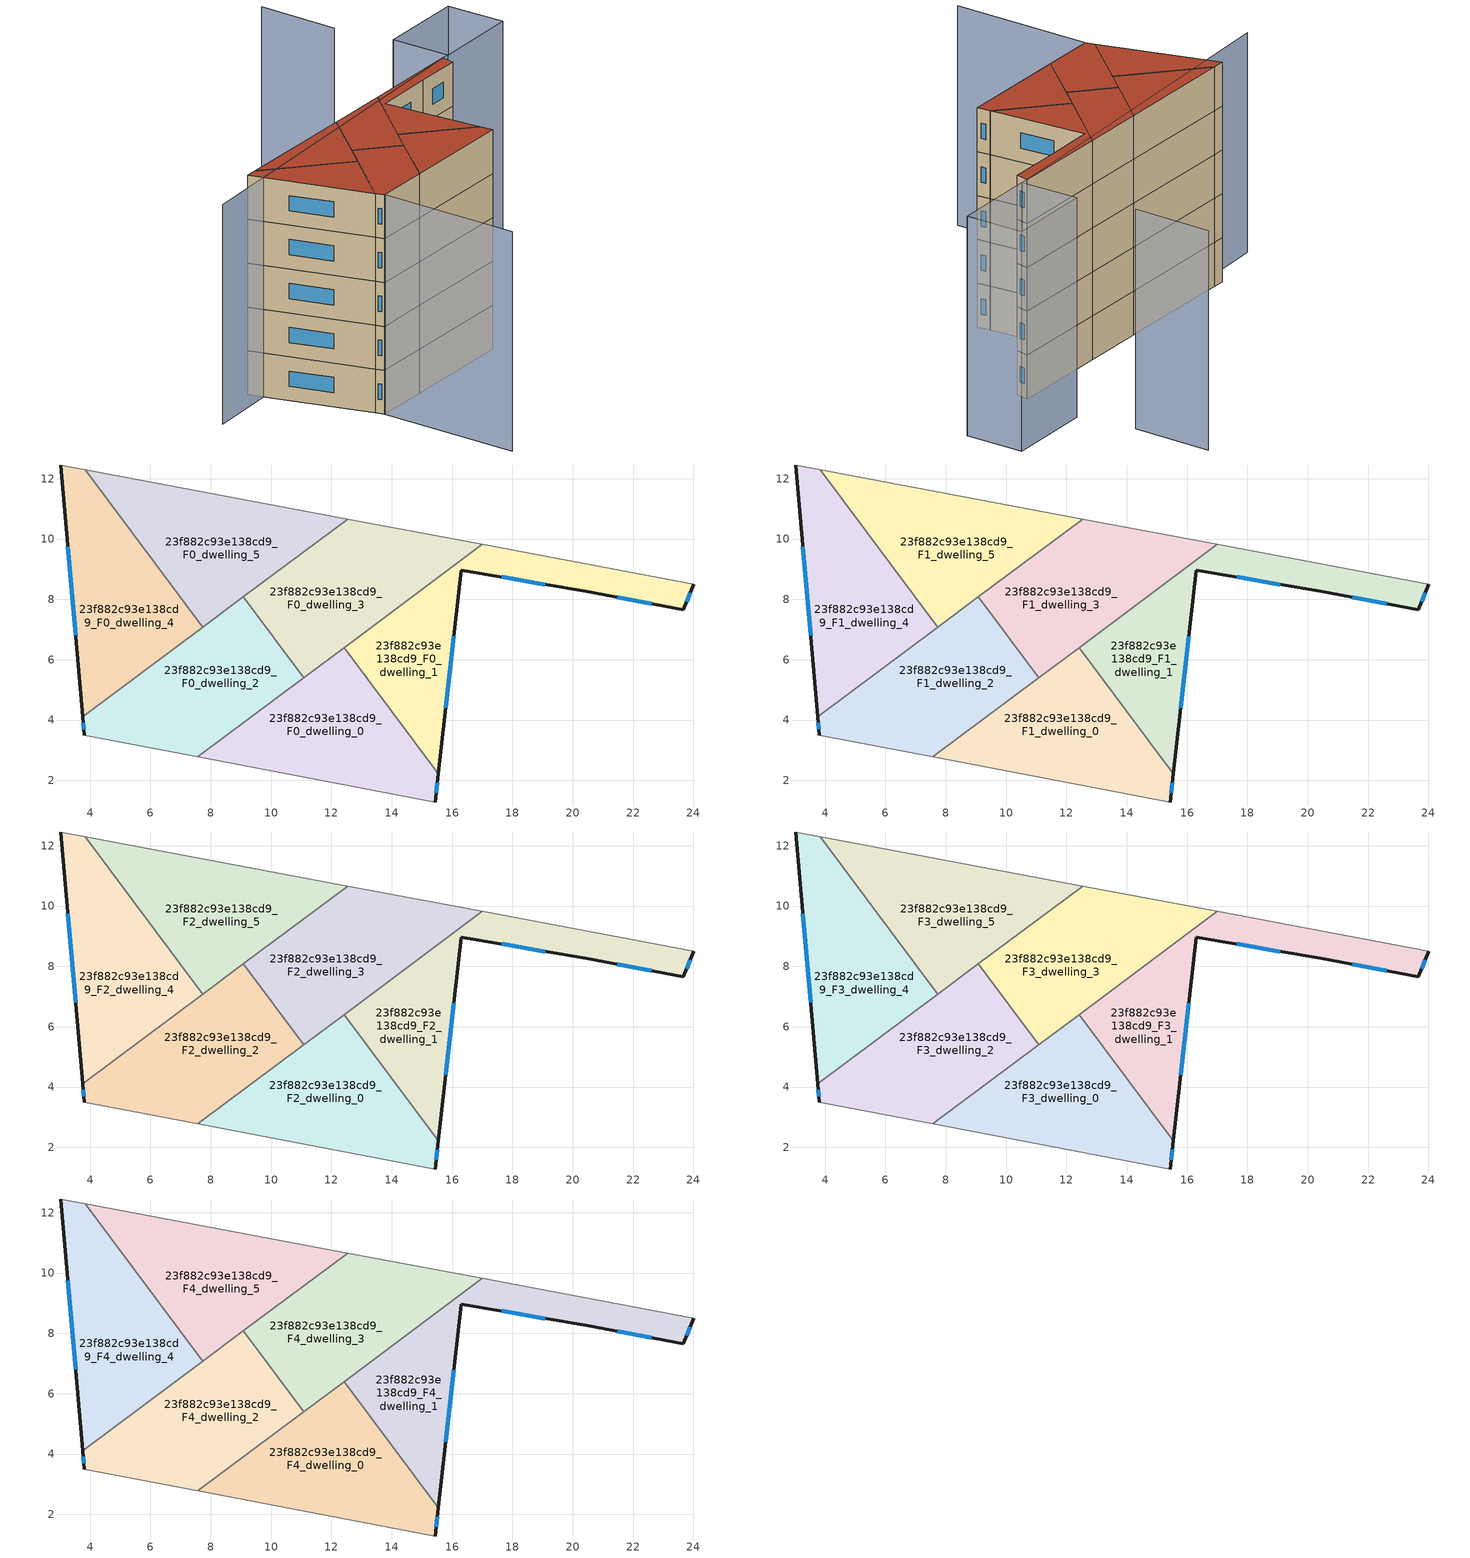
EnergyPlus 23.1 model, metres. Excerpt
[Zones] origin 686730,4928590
23f882c93e138cd9_F0_dwelling_0
 floor ground (EU_floor_Construction): 12.42,6.4 15.54,2.22 15.44,1.28 7.57,2.78 z0
 wall outside (EU_wall_Construction): 15.44,1.28 15.54,2.22 z0:3
 wall to 23f882c93e138cd9_F0_dwelling_1 (EU_wall_Construction): 15.54,2.22 12.42,6.4 z0:3
 wall adiabatic (EU_wall_Construction): 7.57,2.78 15.44,1.28 z0:3
 wall to 23f882c93e138cd9_F0_dwelling_2 (EU_wall_Construction): 11.08,5.4 7.57,2.78 z0:3
 wall to 23f882c93e138cd9_F0_dwelling_3 (EU_wall_Construction): 12.42,6.4 11.08,5.4 z0:3
 window (EU_Window_Construction): 15.47,1.59 15.51,1.92 z0.97:2.03
23f882c93e138cd9_F0_dwelling_1
 floor ground (EU_floor_Construction): 24.02,8.5 23.66,7.65 20.44,8.26 16.3,8.97 15.54,2.22 12.42,6.4 17.01,9.82 z0
 wall outside (EU_wall_Construction): 15.54,2.22 16.3,8.97 20.44,8.26 23.66,7.65 24.02,8.5 z0:3
 wall adiabatic (EU_wall_Construction): 24.02,8.5 17.01,9.82 z0:3
 wall to 23f882c93e138cd9_F0_dwelling_3 (EU_wall_Construction): 17.01,9.82 12.42,6.4 z0:3
 window (EU_Window_Construction): 23.78,7.93 23.9,8.23 / 21.48,8.07 22.62,7.85 / 17.64,8.74 19.1,8.49 / 15.79,4.41 16.05,6.78 z0.97:2.03
23f882c93e138cd9_F0_dwelling_2
 floor ground (EU_floor_Construction): 9.09,8.08 11.08,5.4 7.57,2.78 3.81,3.49 3.76,4.1 z0
 wall outside (EU_wall_Construction): 3.76,4.1 3.81,3.49 z0:3
 wall adiabatic (EU_wall_Construction): 3.81,3.49 7.57,2.78 z0:3
 wall to 23f882c93e138cd9_F0_dwelling_3 (EU_wall_Construction): 11.08,5.4 9.09,8.08 z0:3
 wall to 23f882c93e138cd9_F0_dwelling_4 (EU_wall_Construction): 7.74,7.08 3.76,4.1 z0:3
 wall to 23f882c93e138cd9_F0_dwelling_5 (EU_wall_Construction): 9.09,8.08 7.74,7.08 z0:3
 window (EU_Window_Construction): 3.77,3.9 3.79,3.69 z0.97:2.03
23f882c93e138cd9_F0_dwelling_3
 floor ground (EU_floor_Construction): 17.01,9.82 11.08,5.4 9.09,8.08 12.55,10.66 z0
 wall adiabatic (EU_wall_Construction): 17.01,9.82 12.55,10.66 z0:3
 wall to 23f882c93e138cd9_F0_dwelling_5 (EU_wall_Construction): 12.55,10.66 9.09,8.08 z0:3
23f882c93e138cd9_F0_dwelling_4
 floor ground (EU_floor_Construction): 3.84,12.3 7.74,7.08 3.76,4.1 3.02,12.46 z0
 wall outside (EU_wall_Construction): 3.02,12.46 3.76,4.1 z0:3
 wall adiabatic (EU_wall_Construction): 3.84,12.3 3.02,12.46 z0:3
 wall to 23f882c93e138cd9_F0_dwelling_5 (EU_wall_Construction): 7.74,7.08 3.84,12.3 z0:3
 window (EU_Window_Construction): 3.26,9.75 3.52,6.81 z0.97:2.03
23f882c93e138cd9_F0_dwelling_5
 floor ground (EU_floor_Construction): 12.55,10.66 7.74,7.08 3.84,12.3 z0
 wall adiabatic (EU_wall_Construction): 12.55,10.66 3.84,12.3 z0:3
23f882c93e138cd9_F1_dwelling_0
 floor to 23f882c93e138cd9_F0_dwelling_0 (EU_floor_Construction): 12.42,6.4 15.54,2.22 15.44,1.28 7.57,2.78 z3
 wall outside (EU_wall_Construction): 15.44,1.28 15.54,2.22 z3:6
 wall to 23f882c93e138cd9_F1_dwelling_1 (EU_wall_Construction): 15.54,2.22 12.42,6.4 z3:6
 wall adiabatic (EU_wall_Construction): 7.57,2.78 15.44,1.28 z3:6
 wall to 23f882c93e138cd9_F1_dwelling_2 (EU_wall_Construction): 11.08,5.4 7.57,2.78 z3:6
 wall to 23f882c93e138cd9_F1_dwelling_3 (EU_wall_Construction): 12.42,6.4 11.08,5.4 z3:6
 window (EU_Window_Construction): 15.47,1.59 15.51,1.92 z3.97:5.03
23f882c93e138cd9_F1_dwelling_1
 floor to 23f882c93e138cd9_F0_dwelling_1 (EU_floor_Construction): 24.02,8.5 23.66,7.65 20.44,8.26 16.3,8.97 15.54,2.22 12.42,6.4 17.01,9.82 z3
 wall outside (EU_wall_Construction): 15.54,2.22 16.3,8.97 20.44,8.26 23.66,7.65 24.02,8.5 z3:6
 wall adiabatic (EU_wall_Construction): 24.02,8.5 17.01,9.82 z3:6
 wall to 23f882c93e138cd9_F1_dwelling_3 (EU_wall_Construction): 17.01,9.82 12.42,6.4 z3:6
 window (EU_Window_Construction): 23.78,7.93 23.9,8.23 / 21.48,8.07 22.62,7.85 / 17.64,8.74 19.1,8.49 / 15.79,4.41 16.05,6.78 z3.97:5.03
23f882c93e138cd9_F1_dwelling_2
 floor to 23f882c93e138cd9_F0_dwelling_2 (EU_floor_Construction): 9.09,8.08 11.08,5.4 7.57,2.78 3.81,3.49 3.76,4.1 z3
 wall outside (EU_wall_Construction): 3.76,4.1 3.81,3.49 z3:6
 wall adiabatic (EU_wall_Construction): 3.81,3.49 7.57,2.78 z3:6
 wall to 23f882c93e138cd9_F1_dwelling_3 (EU_wall_Construction): 11.08,5.4 9.09,8.08 z3:6
 wall to 23f882c93e138cd9_F1_dwelling_4 (EU_wall_Construction): 7.74,7.08 3.76,4.1 z3:6
 wall to 23f882c93e138cd9_F1_dwelling_5 (EU_wall_Construction): 9.09,8.08 7.74,7.08 z3:6
 window (EU_Window_Construction): 3.77,3.9 3.79,3.69 z3.97:5.03
23f882c93e138cd9_F1_dwelling_3
 floor to 23f882c93e138cd9_F0_dwelling_3 (EU_floor_Construction): 17.01,9.82 11.08,5.4 9.09,8.08 12.55,10.66 z3
 wall adiabatic (EU_wall_Construction): 17.01,9.82 12.55,10.66 z3:6
 wall to 23f882c93e138cd9_F1_dwelling_5 (EU_wall_Construction): 12.55,10.66 9.09,8.08 z3:6
23f882c93e138cd9_F1_dwelling_4
 floor to 23f882c93e138cd9_F0_dwelling_4 (EU_floor_Construction): 3.84,12.3 7.74,7.08 3.76,4.1 3.02,12.46 z3
 wall outside (EU_wall_Construction): 3.02,12.46 3.76,4.1 z3:6
 wall adiabatic (EU_wall_Construction): 3.84,12.3 3.02,12.46 z3:6
 wall to 23f882c93e138cd9_F1_dwelling_5 (EU_wall_Construction): 7.74,7.08 3.84,12.3 z3:6
 window (EU_Window_Construction): 3.26,9.75 3.52,6.81 z3.97:5.03
23f882c93e138cd9_F1_dwelling_5
 floor to 23f882c93e138cd9_F0_dwelling_5 (EU_floor_Construction): 12.55,10.66 7.74,7.08 3.84,12.3 z3
 wall adiabatic (EU_wall_Construction): 12.55,10.66 3.84,12.3 z3:6
23f882c93e138cd9_F2_dwelling_0
 floor to 23f882c93e138cd9_F1_dwelling_0 (EU_floor_Construction): 12.42,6.4 15.54,2.22 15.44,1.28 7.57,2.78 z6
 wall outside (EU_wall_Construction): 15.44,1.28 15.54,2.22 z6:9
 wall to 23f882c93e138cd9_F2_dwelling_1 (EU_wall_Construction): 15.54,2.22 12.42,6.4 z6:9
 wall adiabatic (EU_wall_Construction): 7.57,2.78 15.44,1.28 z6:9
 wall to 23f882c93e138cd9_F2_dwelling_2 (EU_wall_Construction): 11.08,5.4 7.57,2.78 z6:9
 wall to 23f882c93e138cd9_F2_dwelling_3 (EU_wall_Construction): 12.42,6.4 11.08,5.4 z6:9
 window (EU_Window_Construction): 15.47,1.59 15.51,1.92 z6.97:8.03
23f882c93e138cd9_F2_dwelling_1
 floor to 23f882c93e138cd9_F1_dwelling_1 (EU_floor_Construction): 24.02,8.5 23.66,7.65 20.44,8.26 16.3,8.97 15.54,2.22 12.42,6.4 17.01,9.82 z6
 wall outside (EU_wall_Construction): 15.54,2.22 16.3,8.97 20.44,8.26 23.66,7.65 24.02,8.5 z6:9
 wall adiabatic (EU_wall_Construction): 24.02,8.5 17.01,9.82 z6:9
 wall to 23f882c93e138cd9_F2_dwelling_3 (EU_wall_Construction): 17.01,9.82 12.42,6.4 z6:9
 window (EU_Window_Construction): 23.78,7.93 23.9,8.23 / 21.48,8.07 22.62,7.85 / 17.64,8.74 19.1,8.49 / 15.79,4.41 16.05,6.78 z6.97:8.03
23f882c93e138cd9_F2_dwelling_2
 floor to 23f882c93e138cd9_F1_dwelling_2 (EU_floor_Construction): 9.09,8.08 11.08,5.4 7.57,2.78 3.81,3.49 3.76,4.1 z6
 wall outside (EU_wall_Construction): 3.76,4.1 3.81,3.49 z6:9
 wall adiabatic (EU_wall_Construction): 3.81,3.49 7.57,2.78 z6:9
 wall to 23f882c93e138cd9_F2_dwelling_3 (EU_wall_Construction): 11.08,5.4 9.09,8.08 z6:9
 wall to 23f882c93e138cd9_F2_dwelling_4 (EU_wall_Construction): 7.74,7.08 3.76,4.1 z6:9
 wall to 23f882c93e138cd9_F2_dwelling_5 (EU_wall_Construction): 9.09,8.08 7.74,7.08 z6:9
 window (EU_Window_Construction): 3.77,3.9 3.79,3.69 z6.97:8.03
23f882c93e138cd9_F2_dwelling_3
 floor to 23f882c93e138cd9_F1_dwelling_3 (EU_floor_Construction): 17.01,9.82 11.08,5.4 9.09,8.08 12.55,10.66 z6
 wall adiabatic (EU_wall_Construction): 17.01,9.82 12.55,10.66 z6:9
 wall to 23f882c93e138cd9_F2_dwelling_5 (EU_wall_Construction): 12.55,10.66 9.09,8.08 z6:9
23f882c93e138cd9_F2_dwelling_4
 floor to 23f882c93e138cd9_F1_dwelling_4 (EU_floor_Construction): 3.84,12.3 7.74,7.08 3.76,4.1 3.02,12.46 z6
 wall outside (EU_wall_Construction): 3.02,12.46 3.76,4.1 z6:9
 wall adiabatic (EU_wall_Construction): 3.84,12.3 3.02,12.46 z6:9
 wall to 23f882c93e138cd9_F2_dwelling_5 (EU_wall_Construction): 7.74,7.08 3.84,12.3 z6:9
 window (EU_Window_Construction): 3.26,9.75 3.52,6.81 z6.97:8.03
23f882c93e138cd9_F2_dwelling_5
 floor to 23f882c93e138cd9_F1_dwelling_5 (EU_floor_Construction): 12.55,10.66 7.74,7.08 3.84,12.3 z6
 wall adiabatic (EU_wall_Construction): 12.55,10.66 3.84,12.3 z6:9
23f882c93e138cd9_F3_dwelling_0
 floor to 23f882c93e138cd9_F2_dwelling_0 (EU_floor_Construction): 12.42,6.4 15.54,2.22 15.44,1.28 7.57,2.78 z9
 wall outside (EU_wall_Construction): 15.44,1.28 15.54,2.22 z9:12
 wall to 23f882c93e138cd9_F3_dwelling_1 (EU_wall_Construction): 15.54,2.22 12.42,6.4 z9:12
 wall adiabatic (EU_wall_Construction): 7.57,2.78 15.44,1.28 z9:12
 wall to 23f882c93e138cd9_F3_dwelling_2 (EU_wall_Construction): 11.08,5.4 7.57,2.78 z9:12
 wall to 23f882c93e138cd9_F3_dwelling_3 (EU_wall_Construction): 12.42,6.4 11.08,5.4 z9:12
 window (EU_Window_Construction): 15.47,1.59 15.51,1.92 z9.97:11.03
23f882c93e138cd9_F3_dwelling_1
 floor to 23f882c93e138cd9_F2_dwelling_1 (EU_floor_Construction): 24.02,8.5 23.66,7.65 20.44,8.26 16.3,8.97 15.54,2.22 12.42,6.4 17.01,9.82 z9
 wall outside (EU_wall_Construction): 15.54,2.22 16.3,8.97 20.44,8.26 23.66,7.65 24.02,8.5 z9:12
 wall adiabatic (EU_wall_Construction): 24.02,8.5 17.01,9.82 z9:12
 wall to 23f882c93e138cd9_F3_dwelling_3 (EU_wall_Construction): 17.01,9.82 12.42,6.4 z9:12
 window (EU_Window_Construction): 23.78,7.93 23.9,8.23 / 21.48,8.07 22.62,7.85 / 17.64,8.74 19.1,8.49 / 15.79,4.41 16.05,6.78 z9.97:11.03
23f882c93e138cd9_F3_dwelling_2
 floor to 23f882c93e138cd9_F2_dwelling_2 (EU_floor_Construction): 9.09,8.08 11.08,5.4 7.57,2.78 3.81,3.49 3.76,4.1 z9
 wall outside (EU_wall_Construction): 3.76,4.1 3.81,3.49 z9:12
 wall adiabatic (EU_wall_Construction): 3.81,3.49 7.57,2.78 z9:12
 wall to 23f882c93e138cd9_F3_dwelling_3 (EU_wall_Construction): 11.08,5.4 9.09,8.08 z9:12
 wall to 23f882c93e138cd9_F3_dwelling_4 (EU_wall_Construction): 7.74,7.08 3.76,4.1 z9:12
 wall to 23f882c93e138cd9_F3_dwelling_5 (EU_wall_Construction): 9.09,8.08 7.74,7.08 z9:12
 window (EU_Window_Construction): 3.77,3.9 3.79,3.69 z9.97:11.03
23f882c93e138cd9_F3_dwelling_3
 floor to 23f882c93e138cd9_F2_dwelling_3 (EU_floor_Construction): 17.01,9.82 11.08,5.4 9.09,8.08 12.55,10.66 z9
 wall adiabatic (EU_wall_Construction): 17.01,9.82 12.55,10.66 z9:12
 wall to 23f882c93e138cd9_F3_dwelling_5 (EU_wall_Construction): 12.55,10.66 9.09,8.08 z9:12
23f882c93e138cd9_F3_dwelling_4
 floor to 23f882c93e138cd9_F2_dwelling_4 (EU_floor_Construction): 3.84,12.3 7.74,7.08 3.76,4.1 3.02,12.46 z9
 wall outside (EU_wall_Construction): 3.02,12.46 3.76,4.1 z9:12
 wall adiabatic (EU_wall_Construction): 3.84,12.3 3.02,12.46 z9:12
 wall to 23f882c93e138cd9_F3_dwelling_5 (EU_wall_Construction): 7.74,7.08 3.84,12.3 z9:12
 window (EU_Window_Construction): 3.26,9.75 3.52,6.81 z9.97:11.03
23f882c93e138cd9_F3_dwelling_5
 floor to 23f882c93e138cd9_F2_dwelling_5 (EU_floor_Construction): 12.55,10.66 7.74,7.08 3.84,12.3 z9
 wall adiabatic (EU_wall_Construction): 12.55,10.66 3.84,12.3 z9:12
23f882c93e138cd9_F4_dwelling_0
 floor to 23f882c93e138cd9_F3_dwelling_0 (EU_floor_Construction): 12.42,6.4 15.54,2.22 15.44,1.28 7.57,2.78 z12
 wall outside (EU_wall_Construction): 15.44,1.28 15.54,2.22 z12:15
 wall to 23f882c93e138cd9_F4_dwelling_1 (EU_wall_Construction): 15.54,2.22 12.42,6.4 z12:15
 wall adiabatic (EU_wall_Construction): 7.57,2.78 15.44,1.28 z12:15
 wall to 23f882c93e138cd9_F4_dwelling_2 (EU_wall_Construction): 11.08,5.4 7.57,2.78 z12:15
 wall to 23f882c93e138cd9_F4_dwelling_3 (EU_wall_Construction): 12.42,6.4 11.08,5.4 z12:15
 window (EU_Window_Construction): 15.47,1.59 15.51,1.92 z12.97:14.03
 roof outside (EU_roof_Construction): 15.44,1.28 15.54,2.22 12.42,6.4 7.57,2.78 z15
23f882c93e138cd9_F4_dwelling_1
 floor to 23f882c93e138cd9_F3_dwelling_1 (EU_floor_Construction): 24.02,8.5 23.66,7.65 20.44,8.26 16.3,8.97 15.54,2.22 12.42,6.4 17.01,9.82 z12
 wall outside (EU_wall_Construction): 15.54,2.22 16.3,8.97 20.44,8.26 23.66,7.65 24.02,8.5 z12:15
 wall adiabatic (EU_wall_Construction): 24.02,8.5 17.01,9.82 z12:15
 wall to 23f882c93e138cd9_F4_dwelling_3 (EU_wall_Construction): 17.01,9.82 12.42,6.4 z12:15
 window (EU_Window_Construction): 23.78,7.93 23.9,8.23 / 21.48,8.07 22.62,7.85 / 17.64,8.74 19.1,8.49 / 15.79,4.41 16.05,6.78 z12.97:14.03
 roof outside (EU_roof_Construction): 23.66,7.65 24.02,8.5 17.01,9.82 12.42,6.4 15.54,2.22 16.3,8.97 20.44,8.26 z15
23f882c93e138cd9_F4_dwelling_2
 floor to 23f882c93e138cd9_F3_dwelling_2 (EU_floor_Construction): 9.09,8.08 11.08,5.4 7.57,2.78 3.81,3.49 3.76,4.1 z12
 wall outside (EU_wall_Construction): 3.76,4.1 3.81,3.49 z12:15
 wall adiabatic (EU_wall_Construction): 3.81,3.49 7.57,2.78 z12:15
 wall to 23f882c93e138cd9_F4_dwelling_3 (EU_wall_Construction): 11.08,5.4 9.09,8.08 z12:15
 wall to 23f882c93e138cd9_F4_dwelling_4 (EU_wall_Construction): 7.74,7.08 3.76,4.1 z12:15
 wall to 23f882c93e138cd9_F4_dwelling_5 (EU_wall_Construction): 9.09,8.08 7.74,7.08 z12:15
 window (EU_Window_Construction): 3.77,3.9 3.79,3.69 z12.97:14.03
 roof outside (EU_roof_Construction): 11.08,5.4 9.09,8.08 3.76,4.1 3.81,3.49 7.57,2.78 z15
23f882c93e138cd9_F4_dwelling_3
 floor to 23f882c93e138cd9_F3_dwelling_3 (EU_floor_Construction): 17.01,9.82 11.08,5.4 9.09,8.08 12.55,10.66 z12
 wall adiabatic (EU_wall_Construction): 17.01,9.82 12.55,10.66 z12:15
 wall to 23f882c93e138cd9_F4_dwelling_5 (EU_wall_Construction): 12.55,10.66 9.09,8.08 z12:15
 roof outside (EU_roof_Construction): 17.01,9.82 12.55,10.66 9.09,8.08 11.08,5.4 z15
23f882c93e138cd9_F4_dwelling_4
 floor to 23f882c93e138cd9_F3_dwelling_4 (EU_floor_Construction): 3.84,12.3 7.74,7.08 3.76,4.1 3.02,12.46 z12
 wall outside (EU_wall_Construction): 3.02,12.46 3.76,4.1 z12:15
 wall adiabatic (EU_wall_Construction): 3.84,12.3 3.02,12.46 z12:15
 wall to 23f882c93e138cd9_F4_dwelling_5 (EU_wall_Construction): 7.74,7.08 3.84,12.3 z12:15
 window (EU_Window_Construction): 3.26,9.75 3.52,6.81 z12.97:14.03
 roof outside (EU_roof_Construction): 7.74,7.08 3.84,12.3 3.02,12.46 3.76,4.1 z15
23f882c93e138cd9_F4_dwelling_5
 floor to 23f882c93e138cd9_F3_dwelling_5 (EU_floor_Construction): 12.55,10.66 7.74,7.08 3.84,12.3 z12
 wall adiabatic (EU_wall_Construction): 12.55,10.66 3.84,12.3 z12:15
 roof outside (EU_roof_Construction): 12.55,10.66 3.84,12.3 7.74,7.08 z15
shading: 24.62,8.4 -1.65,12.09 / 2.01,-6 3.81,3.49 / 25.33,16.45 26.46,21.89 / 25.24,12.39 31.24,11.34 / 31.24,11.34 30.53,7.3 / 30.53,7.3 24.53,8.36 / 24.53,8.36 25.24,12.39 z0:15
[Building]
EU S2 Campaign: North Axis=0; Terrain=City; Solar Distribution=FullExterior
[Site:Location]
Bologna: Latitude=44.5; Longitude=11.25; Time Zone=1; Elevation=37
[SizingPeriod:WeatherFileDays]
AnnualSizingPeriod: Begin Month=1; Begin Day of Month=1; End Month=12; End Day of Month=31; Day of Week for Start Day=Monday; Use Weather File Daylight Saving Period=No; Use Weather File Rain and Snow Indicators=No
[MATERIAL]
EU_InternalMass_Material: Roughness=MediumRough; Thickness=0.1; Conductivity=1; Density=1800; Specific Heat=900; Thermal Absorptance=0.9; Solar Absorptance=0.7; Visible Absorptance=0.7
[MATERIAL:NOMASS] Roughness=MediumRough; Thermal Absorptance=0.9; Solar Absorptance=0.7; Visible Absorptance=0.7
Name | Thermal Resistance
EU_wall_NoMass | 0.779417
EU_roof_NoMass | 0.435466
EU_floor_NoMass | 0.588222
[WINDOWMATERIAL:SIMPLEGLAZINGSYSTEM]
EU_Window_SimpleGlazing: UFactor=5.16242; Solar Heat Gain Coefficient=0.85; Visible Transmittance=0.85
[CONSTRUCTION]
EU_wall_Construction: EU_wall_NoMass
EU_roof_Construction: EU_roof_NoMass
EU_floor_Construction: EU_floor_NoMass
EU_InternalMass_Construction: EU_InternalMass_Material
EU_Window_Construction: EU_Window_SimpleGlazing
[ZONE] Type=1; Multiplier=1; Ceiling Height=autocalculate; Floor Area=autocalculate; Part of Total Floor Area=Yes
Name | Volume
23f882c93e138cd9_F0_dwelling_0; 23f882c93e138cd9_F1_dwelling_0; 23f882c93e138cd9_F2_dwelling_0; 23f882c93e138cd9_F3_dwelling_0; 23f882c93e138cd9_F4_dwelling_0 | 58.678
23f882c93e138cd9_F0_dwelling_1; 23f882c93e138cd9_F1_dwelling_1; 23f882c93e138cd9_F2_dwelling_1; 23f882c93e138cd9_F3_dwelling_1; 23f882c93e138cd9_F4_dwelling_1 | 58.6604
23f882c93e138cd9_F0_dwelling_2; 23f882c93e138cd9_F1_dwelling_2; 23f882c93e138cd9_F2_dwelling_2; 23f882c93e138cd9_F3_dwelling_2; 23f882c93e138cd9_F4_dwelling_2 | 58.6919
23f882c93e138cd9_F0_dwelling_3; 23f882c93e138cd9_F1_dwelling_3; 23f882c93e138cd9_F2_dwelling_3; 23f882c93e138cd9_F3_dwelling_3; 23f882c93e138cd9_F4_dwelling_3 | 58.686
23f882c93e138cd9_F0_dwelling_4; 23f882c93e138cd9_F1_dwelling_4; 23f882c93e138cd9_F2_dwelling_4; 23f882c93e138cd9_F3_dwelling_4; 23f882c93e138cd9_F4_dwelling_4 | 58.6765
23f882c93e138cd9_F0_dwelling_5; 23f882c93e138cd9_F1_dwelling_5; 23f882c93e138cd9_F2_dwelling_5; 23f882c93e138cd9_F3_dwelling_5; 23f882c93e138cd9_F4_dwelling_5 | 58.6824
[INTERNALMASS] Construction=EU_InternalMass_Construction
Name | Zone or ZoneList | Surface Area
23f882c93e138cd9_F0_dwelling_0_EU_InternalMass | 23f882c93e138cd9_F0_dwelling_0 | 19.5593
23f882c93e138cd9_F0_dwelling_1_EU_InternalMass | 23f882c93e138cd9_F0_dwelling_1 | 19.5535
23f882c93e138cd9_F0_dwelling_2_EU_InternalMass | 23f882c93e138cd9_F0_dwelling_2 | 19.5638
23f882c93e138cd9_F0_dwelling_3_EU_InternalMass | 23f882c93e138cd9_F0_dwelling_3 | 19.5621
23f882c93e138cd9_F0_dwelling_4_EU_InternalMass | 23f882c93e138cd9_F0_dwelling_4 | 19.5585
23f882c93e138cd9_F0_dwelling_5_EU_InternalMass | 23f882c93e138cd9_F0_dwelling_5 | 19.5607
23f882c93e138cd9_F1_dwelling_0_EU_InternalMass | 23f882c93e138cd9_F1_dwelling_0 | 19.5593
23f882c93e138cd9_F1_dwelling_1_EU_InternalMass | 23f882c93e138cd9_F1_dwelling_1 | 19.5535
23f882c93e138cd9_F1_dwelling_2_EU_InternalMass | 23f882c93e138cd9_F1_dwelling_2 | 19.5638
23f882c93e138cd9_F1_dwelling_3_EU_InternalMass | 23f882c93e138cd9_F1_dwelling_3 | 19.5621
23f882c93e138cd9_F1_dwelling_4_EU_InternalMass | 23f882c93e138cd9_F1_dwelling_4 | 19.5585
23f882c93e138cd9_F1_dwelling_5_EU_InternalMass | 23f882c93e138cd9_F1_dwelling_5 | 19.5607
23f882c93e138cd9_F2_dwelling_0_EU_InternalMass | 23f882c93e138cd9_F2_dwelling_0 | 19.5593
23f882c93e138cd9_F2_dwelling_1_EU_InternalMass | 23f882c93e138cd9_F2_dwelling_1 | 19.5535
23f882c93e138cd9_F2_dwelling_2_EU_InternalMass | 23f882c93e138cd9_F2_dwelling_2 | 19.5638
23f882c93e138cd9_F2_dwelling_3_EU_InternalMass | 23f882c93e138cd9_F2_dwelling_3 | 19.5621
23f882c93e138cd9_F2_dwelling_4_EU_InternalMass | 23f882c93e138cd9_F2_dwelling_4 | 19.5585
23f882c93e138cd9_F2_dwelling_5_EU_InternalMass | 23f882c93e138cd9_F2_dwelling_5 | 19.5607
23f882c93e138cd9_F3_dwelling_0_EU_InternalMass | 23f882c93e138cd9_F3_dwelling_0 | 19.5593
23f882c93e138cd9_F3_dwelling_1_EU_InternalMass | 23f882c93e138cd9_F3_dwelling_1 | 19.5535
23f882c93e138cd9_F3_dwelling_2_EU_InternalMass | 23f882c93e138cd9_F3_dwelling_2 | 19.5638
23f882c93e138cd9_F3_dwelling_3_EU_InternalMass | 23f882c93e138cd9_F3_dwelling_3 | 19.5621
23f882c93e138cd9_F3_dwelling_4_EU_InternalMass | 23f882c93e138cd9_F3_dwelling_4 | 19.5585
23f882c93e138cd9_F3_dwelling_5_EU_InternalMass | 23f882c93e138cd9_F3_dwelling_5 | 19.5607
23f882c93e138cd9_F4_dwelling_0_EU_InternalMass | 23f882c93e138cd9_F4_dwelling_0 | 19.5593
23f882c93e138cd9_F4_dwelling_1_EU_InternalMass | 23f882c93e138cd9_F4_dwelling_1 | 19.5535
23f882c93e138cd9_F4_dwelling_2_EU_InternalMass | 23f882c93e138cd9_F4_dwelling_2 | 19.5638
23f882c93e138cd9_F4_dwelling_3_EU_InternalMass | 23f882c93e138cd9_F4_dwelling_3 | 19.5621
23f882c93e138cd9_F4_dwelling_4_EU_InternalMass | 23f882c93e138cd9_F4_dwelling_4 | 19.5585
23f882c93e138cd9_F4_dwelling_5_EU_InternalMass | 23f882c93e138cd9_F4_dwelling_5 | 19.5607
[OTHEREQUIPMENT] Fuel Type=Electricity; Design Level Calculation Method=Watts/Area; Power per Zone Floor Area=1; Fraction Latent=0; Fraction Radiant=0; Fraction Lost=0; Carbon Dioxide Generation Rate=0; EndUse Subcategory=EU_Step8_InternalGains
Name | Zone or ZoneList or Space or SpaceList | Schedule
EU_Step8_InternalGain_23f882c93e138cd9_F0_dwelling_0_f000 | 23f882c93e138cd9_F0_dwelling_0 | EU_Step8_GainSchedule_23f882c93e138cd9_F0_dwelling_0_f000
EU_Step8_InternalGain_23f882c93e138cd9_F0_dwelling_1_f000 | 23f882c93e138cd9_F0_dwelling_1 | EU_Step8_GainSchedule_23f882c93e138cd9_F0_dwelling_1_f000
EU_Step8_InternalGain_23f882c93e138cd9_F0_dwelling_2_f000 | 23f882c93e138cd9_F0_dwelling_2 | EU_Step8_GainSchedule_23f882c93e138cd9_F0_dwelling_2_f000
EU_Step8_InternalGain_23f882c93e138cd9_F0_dwelling_3_f000 | 23f882c93e138cd9_F0_dwelling_3 | EU_Step8_GainSchedule_23f882c93e138cd9_F0_dwelling_3_f000
EU_Step8_InternalGain_23f882c93e138cd9_F0_dwelling_4_f000 | 23f882c93e138cd9_F0_dwelling_4 | EU_Step8_GainSchedule_23f882c93e138cd9_F0_dwelling_4_f000
EU_Step8_InternalGain_23f882c93e138cd9_F0_dwelling_5_f000 | 23f882c93e138cd9_F0_dwelling_5 | EU_Step8_GainSchedule_23f882c93e138cd9_F0_dwelling_5_f000
EU_Step8_InternalGain_23f882c93e138cd9_F1_dwelling_0_f000 | 23f882c93e138cd9_F1_dwelling_0 | EU_Step8_GainSchedule_23f882c93e138cd9_F1_dwelling_0_f000
EU_Step8_InternalGain_23f882c93e138cd9_F1_dwelling_1_f000 | 23f882c93e138cd9_F1_dwelling_1 | EU_Step8_GainSchedule_23f882c93e138cd9_F1_dwelling_1_f000
EU_Step8_InternalGain_23f882c93e138cd9_F1_dwelling_2_f000 | 23f882c93e138cd9_F1_dwelling_2 | EU_Step8_GainSchedule_23f882c93e138cd9_F1_dwelling_2_f000
EU_Step8_InternalGain_23f882c93e138cd9_F1_dwelling_3_f000 | 23f882c93e138cd9_F1_dwelling_3 | EU_Step8_GainSchedule_23f882c93e138cd9_F1_dwelling_3_f000
EU_Step8_InternalGain_23f882c93e138cd9_F1_dwelling_4_f000 | 23f882c93e138cd9_F1_dwelling_4 | EU_Step8_GainSchedule_23f882c93e138cd9_F1_dwelling_4_f000
EU_Step8_InternalGain_23f882c93e138cd9_F1_dwelling_5_f000 | 23f882c93e138cd9_F1_dwelling_5 | EU_Step8_GainSchedule_23f882c93e138cd9_F1_dwelling_5_f000
EU_Step8_InternalGain_23f882c93e138cd9_F2_dwelling_0_f000 | 23f882c93e138cd9_F2_dwelling_0 | EU_Step8_GainSchedule_23f882c93e138cd9_F2_dwelling_0_f000
EU_Step8_InternalGain_23f882c93e138cd9_F2_dwelling_1_f000 | 23f882c93e138cd9_F2_dwelling_1 | EU_Step8_GainSchedule_23f882c93e138cd9_F2_dwelling_1_f000
EU_Step8_InternalGain_23f882c93e138cd9_F2_dwelling_2_f000 | 23f882c93e138cd9_F2_dwelling_2 | EU_Step8_GainSchedule_23f882c93e138cd9_F2_dwelling_2_f000
EU_Step8_InternalGain_23f882c93e138cd9_F2_dwelling_3_f000 | 23f882c93e138cd9_F2_dwelling_3 | EU_Step8_GainSchedule_23f882c93e138cd9_F2_dwelling_3_f000
EU_Step8_InternalGain_23f882c93e138cd9_F2_dwelling_4_f000 | 23f882c93e138cd9_F2_dwelling_4 | EU_Step8_GainSchedule_23f882c93e138cd9_F2_dwelling_4_f000
EU_Step8_InternalGain_23f882c93e138cd9_F2_dwelling_5_f000 | 23f882c93e138cd9_F2_dwelling_5 | EU_Step8_GainSchedule_23f882c93e138cd9_F2_dwelling_5_f000
EU_Step8_InternalGain_23f882c93e138cd9_F3_dwelling_0_f000 | 23f882c93e138cd9_F3_dwelling_0 | EU_Step8_GainSchedule_23f882c93e138cd9_F3_dwelling_0_f000
EU_Step8_InternalGain_23f882c93e138cd9_F3_dwelling_1_f000 | 23f882c93e138cd9_F3_dwelling_1 | EU_Step8_GainSchedule_23f882c93e138cd9_F3_dwelling_1_f000
EU_Step8_InternalGain_23f882c93e138cd9_F3_dwelling_2_f000 | 23f882c93e138cd9_F3_dwelling_2 | EU_Step8_GainSchedule_23f882c93e138cd9_F3_dwelling_2_f000
EU_Step8_InternalGain_23f882c93e138cd9_F3_dwelling_3_f000 | 23f882c93e138cd9_F3_dwelling_3 | EU_Step8_GainSchedule_23f882c93e138cd9_F3_dwelling_3_f000
EU_Step8_InternalGain_23f882c93e138cd9_F3_dwelling_4_f000 | 23f882c93e138cd9_F3_dwelling_4 | EU_Step8_GainSchedule_23f882c93e138cd9_F3_dwelling_4_f000
EU_Step8_InternalGain_23f882c93e138cd9_F3_dwelling_5_f000 | 23f882c93e138cd9_F3_dwelling_5 | EU_Step8_GainSchedule_23f882c93e138cd9_F3_dwelling_5_f000
EU_Step8_InternalGain_23f882c93e138cd9_F4_dwelling_0_f000 | 23f882c93e138cd9_F4_dwelling_0 | EU_Step8_GainSchedule_23f882c93e138cd9_F4_dwelling_0_f000
EU_Step8_InternalGain_23f882c93e138cd9_F4_dwelling_1_f000 | 23f882c93e138cd9_F4_dwelling_1 | EU_Step8_GainSchedule_23f882c93e138cd9_F4_dwelling_1_f000
EU_Step8_InternalGain_23f882c93e138cd9_F4_dwelling_2_f000 | 23f882c93e138cd9_F4_dwelling_2 | EU_Step8_GainSchedule_23f882c93e138cd9_F4_dwelling_2_f000
EU_Step8_InternalGain_23f882c93e138cd9_F4_dwelling_3_f000 | 23f882c93e138cd9_F4_dwelling_3 | EU_Step8_GainSchedule_23f882c93e138cd9_F4_dwelling_3_f000
EU_Step8_InternalGain_23f882c93e138cd9_F4_dwelling_4_f000 | 23f882c93e138cd9_F4_dwelling_4 | EU_Step8_GainSchedule_23f882c93e138cd9_F4_dwelling_4_f000
EU_Step8_InternalGain_23f882c93e138cd9_F4_dwelling_5_f000 | 23f882c93e138cd9_F4_dwelling_5 | EU_Step8_GainSchedule_23f882c93e138cd9_F4_dwelling_5_f000
[ZONEVENTILATION:DESIGNFLOWRATE] Schedule=EU_AlwaysOn; Design Flow Rate Calculation Method=AirChanges/Hour; Air Changes per Hour=0.712058; Ventilation Type=Natural; Fan Pressure Rise=0; Fan Total Efficiency=1; Constant Term Coefficient=1; Temperature Term Coefficient=0; Velocity Term Coefficient=0; Velocity Squared Term Coefficient=0; Minimum Indoor Temperature=-100; Maximum Indoor Temperature=100; Delta Temperature=-100; Minimum Outdoor Temperature=-100; Maximum Outdoor Temperature=100; Maximum Wind Speed=40
Name | Zone or ZoneList or Space or SpaceList
EU_ConstantAir_23f882c93e138cd9_F0_dwelling_0 | 23f882c93e138cd9_F0_dwelling_0
EU_ConstantAir_23f882c93e138cd9_F0_dwelling_1 | 23f882c93e138cd9_F0_dwelling_1
EU_ConstantAir_23f882c93e138cd9_F0_dwelling_2 | 23f882c93e138cd9_F0_dwelling_2
EU_ConstantAir_23f882c93e138cd9_F0_dwelling_3 | 23f882c93e138cd9_F0_dwelling_3
EU_ConstantAir_23f882c93e138cd9_F0_dwelling_4 | 23f882c93e138cd9_F0_dwelling_4
EU_ConstantAir_23f882c93e138cd9_F0_dwelling_5 | 23f882c93e138cd9_F0_dwelling_5
EU_ConstantAir_23f882c93e138cd9_F1_dwelling_0 | 23f882c93e138cd9_F1_dwelling_0
EU_ConstantAir_23f882c93e138cd9_F1_dwelling_1 | 23f882c93e138cd9_F1_dwelling_1
EU_ConstantAir_23f882c93e138cd9_F1_dwelling_2 | 23f882c93e138cd9_F1_dwelling_2
EU_ConstantAir_23f882c93e138cd9_F1_dwelling_3 | 23f882c93e138cd9_F1_dwelling_3
EU_ConstantAir_23f882c93e138cd9_F1_dwelling_4 | 23f882c93e138cd9_F1_dwelling_4
EU_ConstantAir_23f882c93e138cd9_F1_dwelling_5 | 23f882c93e138cd9_F1_dwelling_5
EU_ConstantAir_23f882c93e138cd9_F2_dwelling_0 | 23f882c93e138cd9_F2_dwelling_0
EU_ConstantAir_23f882c93e138cd9_F2_dwelling_1 | 23f882c93e138cd9_F2_dwelling_1
EU_ConstantAir_23f882c93e138cd9_F2_dwelling_2 | 23f882c93e138cd9_F2_dwelling_2
EU_ConstantAir_23f882c93e138cd9_F2_dwelling_3 | 23f882c93e138cd9_F2_dwelling_3
EU_ConstantAir_23f882c93e138cd9_F2_dwelling_4 | 23f882c93e138cd9_F2_dwelling_4
EU_ConstantAir_23f882c93e138cd9_F2_dwelling_5 | 23f882c93e138cd9_F2_dwelling_5
EU_ConstantAir_23f882c93e138cd9_F3_dwelling_0 | 23f882c93e138cd9_F3_dwelling_0
EU_ConstantAir_23f882c93e138cd9_F3_dwelling_1 | 23f882c93e138cd9_F3_dwelling_1
EU_ConstantAir_23f882c93e138cd9_F3_dwelling_2 | 23f882c93e138cd9_F3_dwelling_2
EU_ConstantAir_23f882c93e138cd9_F3_dwelling_3 | 23f882c93e138cd9_F3_dwelling_3
EU_ConstantAir_23f882c93e138cd9_F3_dwelling_4 | 23f882c93e138cd9_F3_dwelling_4
EU_ConstantAir_23f882c93e138cd9_F3_dwelling_5 | 23f882c93e138cd9_F3_dwelling_5
EU_ConstantAir_23f882c93e138cd9_F4_dwelling_0 | 23f882c93e138cd9_F4_dwelling_0
EU_ConstantAir_23f882c93e138cd9_F4_dwelling_1 | 23f882c93e138cd9_F4_dwelling_1
EU_ConstantAir_23f882c93e138cd9_F4_dwelling_2 | 23f882c93e138cd9_F4_dwelling_2
EU_ConstantAir_23f882c93e138cd9_F4_dwelling_3 | 23f882c93e138cd9_F4_dwelling_3
EU_ConstantAir_23f882c93e138cd9_F4_dwelling_4 | 23f882c93e138cd9_F4_dwelling_4
EU_ConstantAir_23f882c93e138cd9_F4_dwelling_5 | 23f882c93e138cd9_F4_dwelling_5
[HVACTEMPLATE:THERMOSTAT] Constant Heating Setpoint=20; Constant Cooling Setpoint=50
EU_HeatOnly_23f882c93e138cd9_F0_dwelling_0; EU_HeatOnly_23f882c93e138cd9_F0_dwelling_1; EU_HeatOnly_23f882c93e138cd9_F0_dwelling_2; EU_HeatOnly_23f882c93e138cd9_F0_dwelling_3; EU_HeatOnly_23f882c93e138cd9_F0_dwelling_4; EU_HeatOnly_23f882c93e138cd9_F0_dwelling_5; EU_HeatOnly_23f882c93e138cd9_F1_dwelling_0; EU_HeatOnly_23f882c93e138cd9_F1_dwelling_1; EU_HeatOnly_23f882c93e138cd9_F1_dwelling_2; EU_HeatOnly_23f882c93e138cd9_F1_dwelling_3; EU_HeatOnly_23f882c93e138cd9_F1_dwelling_4; EU_HeatOnly_23f882c93e138cd9_F1_dwelling_5; EU_HeatOnly_23f882c93e138cd9_F2_dwelling_0; EU_HeatOnly_23f882c93e138cd9_F2_dwelling_1; EU_HeatOnly_23f882c93e138cd9_F2_dwelling_2; EU_HeatOnly_23f882c93e138cd9_F2_dwelling_3; EU_HeatOnly_23f882c93e138cd9_F2_dwelling_4; EU_HeatOnly_23f882c93e138cd9_F2_dwelling_5; EU_HeatOnly_23f882c93e138cd9_F3_dwelling_0; EU_HeatOnly_23f882c93e138cd9_F3_dwelling_1; EU_HeatOnly_23f882c93e138cd9_F3_dwelling_2; EU_HeatOnly_23f882c93e138cd9_F3_dwelling_3; EU_HeatOnly_23f882c93e138cd9_F3_dwelling_4; EU_HeatOnly_23f882c93e138cd9_F3_dwelling_5; EU_HeatOnly_23f882c93e138cd9_F4_dwelling_0; EU_HeatOnly_23f882c93e138cd9_F4_dwelling_1; EU_HeatOnly_23f882c93e138cd9_F4_dwelling_2; EU_HeatOnly_23f882c93e138cd9_F4_dwelling_3; EU_HeatOnly_23f882c93e138cd9_F4_dwelling_4; EU_HeatOnly_23f882c93e138cd9_F4_dwelling_5
[HVACTEMPLATE:ZONE:IDEALLOADSAIRSYSTEM] System Availability Schedule=EU_AlwaysOn; Maximum Heating Supply Air Temperature=50; Minimum Cooling Supply Air Temperature=13; Maximum Heating Supply Air Humidity Ratio=0.0156; Minimum Cooling Supply Air Humidity Ratio=0.0077; Heating Limit=NoLimit; Cooling Limit=NoLimit; Heating Availability Schedule=EU_AlwaysOn; Cooling Availability Schedule=EU_CoolingOff; Dehumidification Control Type=ConstantSensibleHeatRatio; Cooling Sensible Heat Ratio=0.7; Dehumidification Setpoint=60; Humidification Control Type=None; Humidification Setpoint=30; Outdoor Air Method=None; Outdoor Air Flow Rate per Person=0.00944; Outdoor Air Flow Rate per Zone Floor Area=0; Outdoor Air Flow Rate per Zone=0; Demand Controlled Ventilation Type=None; Outdoor Air Economizer Type=NoEconomizer; Heat Recovery Type=None; Sensible Heat Recovery Effectiveness=0.7; Latent Heat Recovery Effectiveness=0.65
Name | Template Thermostat
23f882c93e138cd9_F0_dwelling_0 | EU_HeatOnly_23f882c93e138cd9_F0_dwelling_0
23f882c93e138cd9_F0_dwelling_1 | EU_HeatOnly_23f882c93e138cd9_F0_dwelling_1
23f882c93e138cd9_F0_dwelling_2 | EU_HeatOnly_23f882c93e138cd9_F0_dwelling_2
23f882c93e138cd9_F0_dwelling_3 | EU_HeatOnly_23f882c93e138cd9_F0_dwelling_3
23f882c93e138cd9_F0_dwelling_4 | EU_HeatOnly_23f882c93e138cd9_F0_dwelling_4
23f882c93e138cd9_F0_dwelling_5 | EU_HeatOnly_23f882c93e138cd9_F0_dwelling_5
23f882c93e138cd9_F1_dwelling_0 | EU_HeatOnly_23f882c93e138cd9_F1_dwelling_0
23f882c93e138cd9_F1_dwelling_1 | EU_HeatOnly_23f882c93e138cd9_F1_dwelling_1
23f882c93e138cd9_F1_dwelling_2 | EU_HeatOnly_23f882c93e138cd9_F1_dwelling_2
23f882c93e138cd9_F1_dwelling_3 | EU_HeatOnly_23f882c93e138cd9_F1_dwelling_3
23f882c93e138cd9_F1_dwelling_4 | EU_HeatOnly_23f882c93e138cd9_F1_dwelling_4
23f882c93e138cd9_F1_dwelling_5 | EU_HeatOnly_23f882c93e138cd9_F1_dwelling_5
23f882c93e138cd9_F2_dwelling_0 | EU_HeatOnly_23f882c93e138cd9_F2_dwelling_0
23f882c93e138cd9_F2_dwelling_1 | EU_HeatOnly_23f882c93e138cd9_F2_dwelling_1
23f882c93e138cd9_F2_dwelling_2 | EU_HeatOnly_23f882c93e138cd9_F2_dwelling_2
23f882c93e138cd9_F2_dwelling_3 | EU_HeatOnly_23f882c93e138cd9_F2_dwelling_3
23f882c93e138cd9_F2_dwelling_4 | EU_HeatOnly_23f882c93e138cd9_F2_dwelling_4
23f882c93e138cd9_F2_dwelling_5 | EU_HeatOnly_23f882c93e138cd9_F2_dwelling_5
23f882c93e138cd9_F3_dwelling_0 | EU_HeatOnly_23f882c93e138cd9_F3_dwelling_0
23f882c93e138cd9_F3_dwelling_1 | EU_HeatOnly_23f882c93e138cd9_F3_dwelling_1
23f882c93e138cd9_F3_dwelling_2 | EU_HeatOnly_23f882c93e138cd9_F3_dwelling_2
23f882c93e138cd9_F3_dwelling_3 | EU_HeatOnly_23f882c93e138cd9_F3_dwelling_3
23f882c93e138cd9_F3_dwelling_4 | EU_HeatOnly_23f882c93e138cd9_F3_dwelling_4
23f882c93e138cd9_F3_dwelling_5 | EU_HeatOnly_23f882c93e138cd9_F3_dwelling_5
23f882c93e138cd9_F4_dwelling_0 | EU_HeatOnly_23f882c93e138cd9_F4_dwelling_0
23f882c93e138cd9_F4_dwelling_1 | EU_HeatOnly_23f882c93e138cd9_F4_dwelling_1
23f882c93e138cd9_F4_dwelling_2 | EU_HeatOnly_23f882c93e138cd9_F4_dwelling_2
23f882c93e138cd9_F4_dwelling_3 | EU_HeatOnly_23f882c93e138cd9_F4_dwelling_3
23f882c93e138cd9_F4_dwelling_4 | EU_HeatOnly_23f882c93e138cd9_F4_dwelling_4
23f882c93e138cd9_F4_dwelling_5 | EU_HeatOnly_23f882c93e138cd9_F4_dwelling_5
[SIZING:ZONE] Zone Cooling Design Supply Air Temperature Input Method=SupplyAirTemperature; Zone Cooling Design Supply Air Temperature=13; Zone Heating Design Supply Air Temperature Input Method=SupplyAirTemperature; Zone Heating Design Supply Air Temperature=50; Zone Cooling Design Supply Air Humidity Ratio=0.008; Zone Heating Design Supply Air Humidity Ratio=0.008; Cooling Design Air Flow Method=DesignDay; Cooling Design Air Flow Rate=0; Cooling Minimum Air Flow per Zone Floor Area=0.000762; Cooling Minimum Air Flow=0; Cooling Minimum Air Flow Fraction=0.2; Heating Design Air Flow Method=DesignDay; Heating Design Air Flow Rate=0; Heating Maximum Air Flow per Zone Floor Area=0.002032; Heating Maximum Air Flow=0.141576; Heating Maximum Air Flow Fraction=0.3; Account for Dedicated Outdoor Air System=No; Dedicated Outdoor Air System Control Strategy=NeutralSupplyAir; Dedicated Outdoor Air Low Setpoint Temperature for Design=autosize; Dedicated Outdoor Air High Setpoint Temperature for Design=autosize; Zone Load Sizing Method=Sensible Load Only No Latent Load; Zone Latent Cooling Design Supply Air Humidity Ratio Input Method=HumidityRatioDifference; Zone Cooling Design Supply Air Humidity Ratio Difference=0.005; Zone Latent Heating Design Supply Air Humidity Ratio Input Method=HumidityRatioDifference; Zone Humidification Design Supply Air Humidity Ratio Difference=0.005
23f882c93e138cd9_F0_dwelling_0; 23f882c93e138cd9_F0_dwelling_1; 23f882c93e138cd9_F0_dwelling_2; 23f882c93e138cd9_F0_dwelling_3; 23f882c93e138cd9_F0_dwelling_4; 23f882c93e138cd9_F0_dwelling_5; 23f882c93e138cd9_F1_dwelling_0; 23f882c93e138cd9_F1_dwelling_1; 23f882c93e138cd9_F1_dwelling_2; 23f882c93e138cd9_F1_dwelling_3; 23f882c93e138cd9_F1_dwelling_4; 23f882c93e138cd9_F1_dwelling_5; 23f882c93e138cd9_F2_dwelling_0; 23f882c93e138cd9_F2_dwelling_1; 23f882c93e138cd9_F2_dwelling_2; 23f882c93e138cd9_F2_dwelling_3; 23f882c93e138cd9_F2_dwelling_4; 23f882c93e138cd9_F2_dwelling_5; 23f882c93e138cd9_F3_dwelling_0; 23f882c93e138cd9_F3_dwelling_1; 23f882c93e138cd9_F3_dwelling_2; 23f882c93e138cd9_F3_dwelling_3; 23f882c93e138cd9_F3_dwelling_4; 23f882c93e138cd9_F3_dwelling_5; 23f882c93e138cd9_F4_dwelling_0; 23f882c93e138cd9_F4_dwelling_1; 23f882c93e138cd9_F4_dwelling_2; 23f882c93e138cd9_F4_dwelling_3; 23f882c93e138cd9_F4_dwelling_4; 23f882c93e138cd9_F4_dwelling_5
[SCHEDULE:CONSTANT]
Name | Hourly Value
EU_AlwaysOn | 1
EU_CoolingOff | 0
[SCHEDULE:FILE] Column Number=1; Rows to Skip at Top=0; Number of Hours of Data=8760; Column Separator=Comma; Interpolate to Timestep=No; Minutes per Item=60; Adjust Schedule for Daylight Savings=Yes
Name | File
EU_Step8_GainSchedule_23f882c93e138cd9_F0_dwelling_0_f000 | ../../schedules/23f882c93e138cd9/23f882c93e138cd9_F0_dwelling_0_f000_gain.csv
EU_Step8_GainSchedule_23f882c93e138cd9_F0_dwelling_1_f000 | ../../schedules/23f882c93e138cd9/23f882c93e138cd9_F0_dwelling_1_f000_gain.csv
EU_Step8_GainSchedule_23f882c93e138cd9_F0_dwelling_2_f000 | ../../schedules/23f882c93e138cd9/23f882c93e138cd9_F0_dwelling_2_f000_gain.csv
EU_Step8_GainSchedule_23f882c93e138cd9_F0_dwelling_3_f000 | ../../schedules/23f882c93e138cd9/23f882c93e138cd9_F0_dwelling_3_f000_gain.csv
EU_Step8_GainSchedule_23f882c93e138cd9_F0_dwelling_4_f000 | ../../schedules/23f882c93e138cd9/23f882c93e138cd9_F0_dwelling_4_f000_gain.csv
EU_Step8_GainSchedule_23f882c93e138cd9_F0_dwelling_5_f000 | ../../schedules/23f882c93e138cd9/23f882c93e138cd9_F0_dwelling_5_f000_gain.csv
EU_Step8_GainSchedule_23f882c93e138cd9_F1_dwelling_0_f000 | ../../schedules/23f882c93e138cd9/23f882c93e138cd9_F1_dwelling_0_f000_gain.csv
EU_Step8_GainSchedule_23f882c93e138cd9_F1_dwelling_1_f000 | ../../schedules/23f882c93e138cd9/23f882c93e138cd9_F1_dwelling_1_f000_gain.csv
EU_Step8_GainSchedule_23f882c93e138cd9_F1_dwelling_2_f000 | ../../schedules/23f882c93e138cd9/23f882c93e138cd9_F1_dwelling_2_f000_gain.csv
EU_Step8_GainSchedule_23f882c93e138cd9_F1_dwelling_3_f000 | ../../schedules/23f882c93e138cd9/23f882c93e138cd9_F1_dwelling_3_f000_gain.csv
EU_Step8_GainSchedule_23f882c93e138cd9_F1_dwelling_4_f000 | ../../schedules/23f882c93e138cd9/23f882c93e138cd9_F1_dwelling_4_f000_gain.csv
EU_Step8_GainSchedule_23f882c93e138cd9_F1_dwelling_5_f000 | ../../schedules/23f882c93e138cd9/23f882c93e138cd9_F1_dwelling_5_f000_gain.csv
EU_Step8_GainSchedule_23f882c93e138cd9_F2_dwelling_0_f000 | ../../schedules/23f882c93e138cd9/23f882c93e138cd9_F2_dwelling_0_f000_gain.csv
EU_Step8_GainSchedule_23f882c93e138cd9_F2_dwelling_1_f000 | ../../schedules/23f882c93e138cd9/23f882c93e138cd9_F2_dwelling_1_f000_gain.csv
EU_Step8_GainSchedule_23f882c93e138cd9_F2_dwelling_2_f000 | ../../schedules/23f882c93e138cd9/23f882c93e138cd9_F2_dwelling_2_f000_gain.csv
EU_Step8_GainSchedule_23f882c93e138cd9_F2_dwelling_3_f000 | ../../schedules/23f882c93e138cd9/23f882c93e138cd9_F2_dwelling_3_f000_gain.csv
EU_Step8_GainSchedule_23f882c93e138cd9_F2_dwelling_4_f000 | ../../schedules/23f882c93e138cd9/23f882c93e138cd9_F2_dwelling_4_f000_gain.csv
EU_Step8_GainSchedule_23f882c93e138cd9_F2_dwelling_5_f000 | ../../schedules/23f882c93e138cd9/23f882c93e138cd9_F2_dwelling_5_f000_gain.csv
EU_Step8_GainSchedule_23f882c93e138cd9_F3_dwelling_0_f000 | ../../schedules/23f882c93e138cd9/23f882c93e138cd9_F3_dwelling_0_f000_gain.csv
EU_Step8_GainSchedule_23f882c93e138cd9_F3_dwelling_1_f000 | ../../schedules/23f882c93e138cd9/23f882c93e138cd9_F3_dwelling_1_f000_gain.csv
EU_Step8_GainSchedule_23f882c93e138cd9_F3_dwelling_2_f000 | ../../schedules/23f882c93e138cd9/23f882c93e138cd9_F3_dwelling_2_f000_gain.csv
EU_Step8_GainSchedule_23f882c93e138cd9_F3_dwelling_3_f000 | ../../schedules/23f882c93e138cd9/23f882c93e138cd9_F3_dwelling_3_f000_gain.csv
EU_Step8_GainSchedule_23f882c93e138cd9_F3_dwelling_4_f000 | ../../schedules/23f882c93e138cd9/23f882c93e138cd9_F3_dwelling_4_f000_gain.csv
EU_Step8_GainSchedule_23f882c93e138cd9_F3_dwelling_5_f000 | ../../schedules/23f882c93e138cd9/23f882c93e138cd9_F3_dwelling_5_f000_gain.csv
EU_Step8_GainSchedule_23f882c93e138cd9_F4_dwelling_0_f000 | ../../schedules/23f882c93e138cd9/23f882c93e138cd9_F4_dwelling_0_f000_gain.csv
EU_Step8_GainSchedule_23f882c93e138cd9_F4_dwelling_1_f000 | ../../schedules/23f882c93e138cd9/23f882c93e138cd9_F4_dwelling_1_f000_gain.csv
EU_Step8_GainSchedule_23f882c93e138cd9_F4_dwelling_2_f000 | ../../schedules/23f882c93e138cd9/23f882c93e138cd9_F4_dwelling_2_f000_gain.csv
EU_Step8_GainSchedule_23f882c93e138cd9_F4_dwelling_3_f000 | ../../schedules/23f882c93e138cd9/23f882c93e138cd9_F4_dwelling_3_f000_gain.csv
EU_Step8_GainSchedule_23f882c93e138cd9_F4_dwelling_4_f000 | ../../schedules/23f882c93e138cd9/23f882c93e138cd9_F4_dwelling_4_f000_gain.csv
EU_Step8_GainSchedule_23f882c93e138cd9_F4_dwelling_5_f000 | ../../schedules/23f882c93e138cd9/23f882c93e138cd9_F4_dwelling_5_f000_gain.csv
